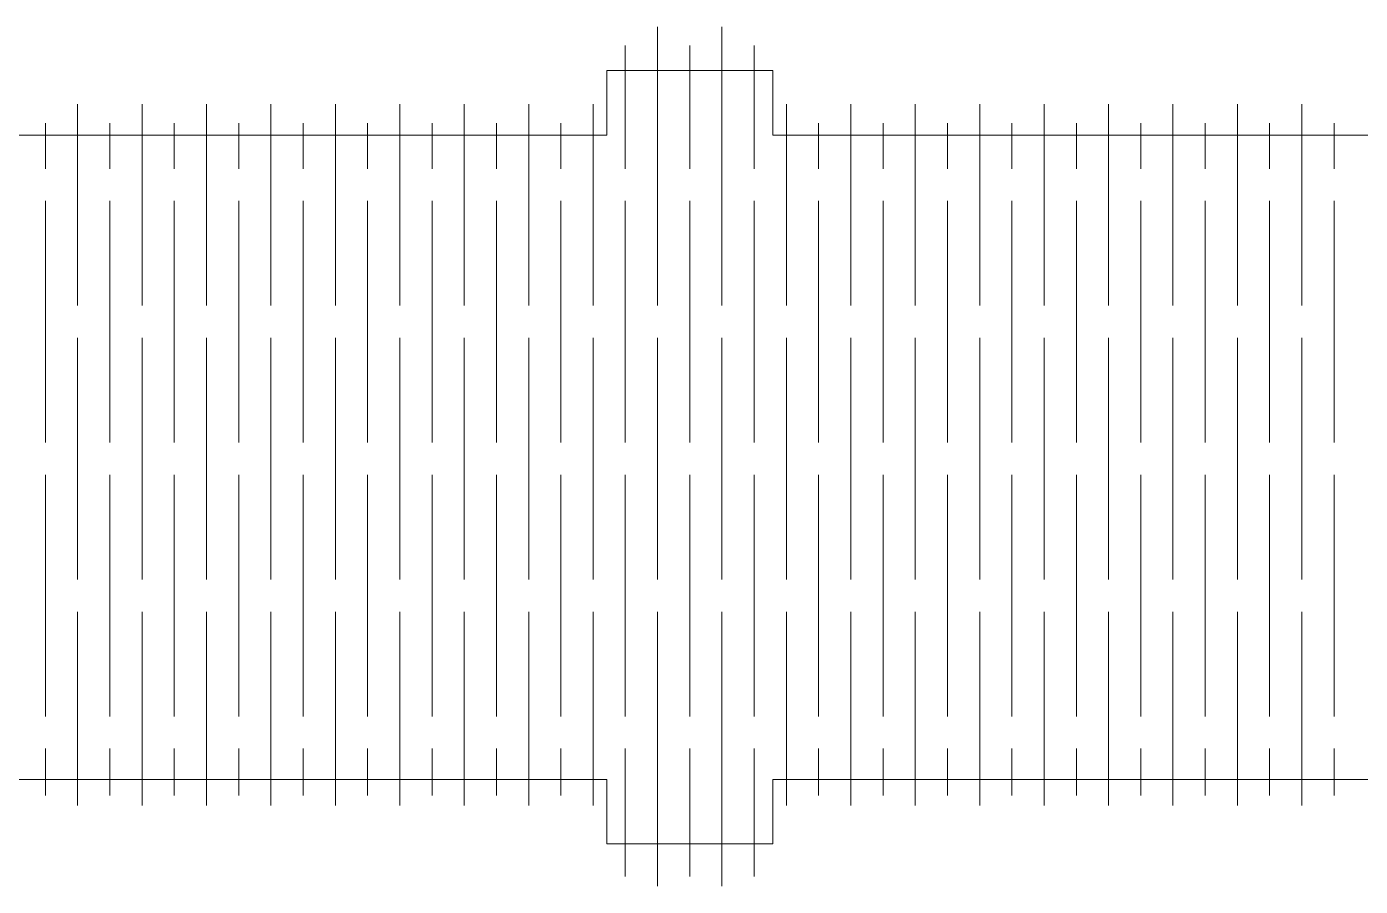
# Model space of a CAD drawing. Header units: centimetres. Extents: x -21 to 17.8, y -9.4 to 14.5.
# Drawn here: x -7.89 to 0.39, y -9.45 to -4.11 of the extents above; entities that cross this region are included whole.
import ezdxf

# ---------------------------------------------------------------- set-up
doc = ezdxf.new("R2010")
doc.units = ezdxf.units.CM
doc.header["$MEASUREMENT"] = 0
doc.layers.add('layer 1', color=7, linetype='Continuous')

msp = doc.modelspace()

# ---------------------------------------------------------------- linework, layer by layer
at = {"layer": 'layer 1', "color": 242, "lineweight": 9}
for points in [[(-3.97514, -5.84023), (-3.97514, -5.84023), (-3.97514, -4.10868), (-3.97514, -4.10868)], [(-3.57514, -5.84023), (-3.57514, -5.84023), (-3.57514, -4.10868), (-3.57514, -4.10868)], [(-4.17514, -4.99023), (-4.17514, -4.99023), (-4.17514, -4.2264), (-4.17514, -4.2264)], [(-3.77514, -4.99023), (-3.77514, -4.99023), (-3.77514, -4.2264), (-3.77514, -4.2264)], [(-3.37514, -4.99023), (-3.37514, -4.99023), (-3.37514, -4.2264), (-3.37514, -4.2264)], [(-7.57514, -5.84023), (-7.57514, -5.84023), (-7.57514, -4.59023), (-7.57514, -4.59023)], [(-7.17514, -5.84023), (-7.17514, -5.84023), (-7.17514, -4.59023), (-7.17514, -4.59023)], [(-6.77514, -5.84023), (-6.77514, -5.84023), (-6.77514, -4.59023), (-6.77514, -4.59023)], [(-6.37514, -5.84023), (-6.37514, -5.84023), (-6.37514, -4.59023), (-6.37514, -4.59023)], [(-5.97514, -5.84023), (-5.97514, -5.84023), (-5.97514, -4.59023), (-5.97514, -4.59023)], [(-5.57514, -5.84023), (-5.57514, -5.84023), (-5.57514, -4.59023), (-5.57514, -4.59023)], [(-5.17514, -5.84023), (-5.17514, -5.84023), (-5.17514, -4.59023), (-5.17514, -4.59023)], [(-4.77514, -5.84023), (-4.77514, -5.84023), (-4.77514, -4.59023), (-4.77514, -4.59023)], [(-4.37514, -5.84023), (-4.37514, -5.84023), (-4.37514, -4.59023), (-4.37514, -4.59023)], [(-3.17514, -5.84023), (-3.17514, -5.84023), (-3.17514, -4.59023), (-3.17514, -4.59023)], [(-2.77514, -5.84023), (-2.77514, -5.84023), (-2.77514, -4.59023), (-2.77514, -4.59023)], [(-2.37514, -5.84023), (-2.37514, -5.84023), (-2.37514, -4.59023), (-2.37514, -4.59023)], [(-1.97514, -5.84023), (-1.97514, -5.84023), (-1.97514, -4.59023), (-1.97514, -4.59023)], [(-1.57514, -5.84023), (-1.57514, -5.84023), (-1.57514, -4.59023), (-1.57514, -4.59023)], [(-1.17514, -5.84023), (-1.17514, -5.84023), (-1.17514, -4.59023), (-1.17514, -4.59023)], [(-0.77514, -5.84023), (-0.77514, -5.84023), (-0.77514, -4.59023), (-0.77514, -4.59023)], [(-0.37514, -5.84023), (-0.37514, -5.84023), (-0.37514, -4.59023), (-0.37514, -4.59023)], [(0.02486, -5.84023), (0.02486, -5.84023), (0.02486, -4.59023), (0.02486, -4.59023)], [(-7.77514, -4.99023), (-7.77514, -4.99023), (-7.77514, -4.70795), (-7.77514, -4.70795)], [(-7.37514, -4.99023), (-7.37514, -4.99023), (-7.37514, -4.70795), (-7.37514, -4.70795)], [(-6.97514, -4.99023), (-6.97514, -4.99023), (-6.97514, -4.70795), (-6.97514, -4.70795)], [(-6.57514, -4.99023), (-6.57514, -4.99023), (-6.57514, -4.70795), (-6.57514, -4.70795)], [(-6.17514, -4.99023), (-6.17514, -4.99023), (-6.17514, -4.70795), (-6.17514, -4.70795)], [(-5.77514, -4.99023), (-5.77514, -4.99023), (-5.77514, -4.70795), (-5.77514, -4.70795)], [(-5.37514, -4.99023), (-5.37514, -4.99023), (-5.37514, -4.70795), (-5.37514, -4.70795)], [(-4.97514, -4.99023), (-4.97514, -4.99023), (-4.97514, -4.70795), (-4.97514, -4.70795)], [(-4.57514, -4.99023), (-4.57514, -4.99023), (-4.57514, -4.70795), (-4.57514, -4.70795)], [(-2.97514, -4.99023), (-2.97514, -4.99023), (-2.97514, -4.70795), (-2.97514, -4.70795)], [(-2.57514, -4.99023), (-2.57514, -4.99023), (-2.57514, -4.70795), (-2.57514, -4.70795)], [(-2.17514, -4.99023), (-2.17514, -4.99023), (-2.17514, -4.70795), (-2.17514, -4.70795)], [(-1.77514, -4.99023), (-1.77514, -4.99023), (-1.77514, -4.70795), (-1.77514, -4.70795)], [(-1.37514, -4.99023), (-1.37514, -4.99023), (-1.37514, -4.70795), (-1.37514, -4.70795)], [(-0.97514, -4.99023), (-0.97514, -4.99023), (-0.97514, -4.70795), (-0.97514, -4.70795)], [(-0.57514, -4.99023), (-0.57514, -4.99023), (-0.57514, -4.70795), (-0.57514, -4.70795)], [(-0.17514, -4.99023), (-0.17514, -4.99023), (-0.17514, -4.70795), (-0.17514, -4.70795)], [(0.22486, -4.99023), (0.22486, -4.99023), (0.22486, -4.70795), (0.22486, -4.70795)], [(-7.77514, -6.69023), (-7.77514, -6.69023), (-7.77514, -5.19023), (-7.77514, -5.19023)], [(-7.37514, -6.69023), (-7.37514, -6.69023), (-7.37514, -5.19023), (-7.37514, -5.19023)], [(-6.97514, -6.69023), (-6.97514, -6.69023), (-6.97514, -5.19023), (-6.97514, -5.19023)], [(-6.57514, -6.69023), (-6.57514, -6.69023), (-6.57514, -5.19023), (-6.57514, -5.19023)], [(-6.17514, -6.69023), (-6.17514, -6.69023), (-6.17514, -5.19023), (-6.17514, -5.19023)], [(-5.77514, -6.69023), (-5.77514, -6.69023), (-5.77514, -5.19023), (-5.77514, -5.19023)], [(-5.37514, -6.69023), (-5.37514, -6.69023), (-5.37514, -5.19023), (-5.37514, -5.19023)], [(-4.97514, -6.69023), (-4.97514, -6.69023), (-4.97514, -5.19023), (-4.97514, -5.19023)], [(-4.57514, -6.69023), (-4.57514, -6.69023), (-4.57514, -5.19023), (-4.57514, -5.19023)], [(-4.17514, -6.69023), (-4.17514, -6.69023), (-4.17514, -5.19023), (-4.17514, -5.19023)], [(-3.77514, -6.69023), (-3.77514, -6.69023), (-3.77514, -5.19023), (-3.77514, -5.19023)], [(-3.37514, -6.69023), (-3.37514, -6.69023), (-3.37514, -5.19023), (-3.37514, -5.19023)], [(-2.97514, -6.69023), (-2.97514, -6.69023), (-2.97514, -5.19023), (-2.97514, -5.19023)], [(-2.57514, -6.69023), (-2.57514, -6.69023), (-2.57514, -5.19023), (-2.57514, -5.19023)], [(-2.17514, -6.69023), (-2.17514, -6.69023), (-2.17514, -5.19023), (-2.17514, -5.19023)], [(-1.77514, -6.69023), (-1.77514, -6.69023), (-1.77514, -5.19023), (-1.77514, -5.19023)], [(-1.37514, -6.69023), (-1.37514, -6.69023), (-1.37514, -5.19023), (-1.37514, -5.19023)], [(-0.97514, -6.69023), (-0.97514, -6.69023), (-0.97514, -5.19023), (-0.97514, -5.19023)], [(-0.57514, -6.69023), (-0.57514, -6.69023), (-0.57514, -5.19023), (-0.57514, -5.19023)], [(-0.17514, -6.69023), (-0.17514, -6.69023), (-0.17514, -5.19023), (-0.17514, -5.19023)], [(0.22486, -6.69023), (0.22486, -6.69023), (0.22486, -5.19023), (0.22486, -5.19023)], [(-7.57514, -7.54023), (-7.57514, -7.54023), (-7.57514, -6.04023), (-7.57514, -6.04023)], [(-7.17514, -7.54023), (-7.17514, -7.54023), (-7.17514, -6.04023), (-7.17514, -6.04023)], [(-6.77514, -7.54023), (-6.77514, -7.54023), (-6.77514, -6.04023), (-6.77514, -6.04023)], [(-6.37514, -7.54023), (-6.37514, -7.54023), (-6.37514, -6.04023), (-6.37514, -6.04023)], [(-5.97514, -7.54023), (-5.97514, -7.54023), (-5.97514, -6.04023), (-5.97514, -6.04023)], [(-5.57514, -7.54023), (-5.57514, -7.54023), (-5.57514, -6.04023), (-5.57514, -6.04023)], [(-5.17514, -7.54023), (-5.17514, -7.54023), (-5.17514, -6.04023), (-5.17514, -6.04023)], [(-4.77514, -7.54023), (-4.77514, -7.54023), (-4.77514, -6.04023), (-4.77514, -6.04023)], [(-4.37514, -7.54023), (-4.37514, -7.54023), (-4.37514, -6.04023), (-4.37514, -6.04023)], [(-3.97514, -7.54023), (-3.97514, -7.54023), (-3.97514, -6.04023), (-3.97514, -6.04023)], [(-3.57514, -7.54023), (-3.57514, -7.54023), (-3.57514, -6.04023), (-3.57514, -6.04023)], [(-3.17514, -7.54023), (-3.17514, -7.54023), (-3.17514, -6.04023), (-3.17514, -6.04023)], [(-2.77514, -7.54023), (-2.77514, -7.54023), (-2.77514, -6.04023), (-2.77514, -6.04023)], [(-2.37514, -7.54023), (-2.37514, -7.54023), (-2.37514, -6.04023), (-2.37514, -6.04023)], [(-1.97514, -7.54023), (-1.97514, -7.54023), (-1.97514, -6.04023), (-1.97514, -6.04023)], [(-1.57514, -7.54023), (-1.57514, -7.54023), (-1.57514, -6.04023), (-1.57514, -6.04023)], [(-1.17514, -7.54023), (-1.17514, -7.54023), (-1.17514, -6.04023), (-1.17514, -6.04023)], [(-0.77514, -7.54023), (-0.77514, -7.54023), (-0.77514, -6.04023), (-0.77514, -6.04023)], [(-0.37514, -7.54023), (-0.37514, -7.54023), (-0.37514, -6.04023), (-0.37514, -6.04023)], [(0.02486, -7.54023), (0.02486, -7.54023), (0.02486, -6.04023), (0.02486, -6.04023)], [(-7.77514, -8.39023), (-7.77514, -8.39023), (-7.77514, -6.89023), (-7.77514, -6.89023)], [(-7.37514, -8.39023), (-7.37514, -8.39023), (-7.37514, -6.89023), (-7.37514, -6.89023)], [(-6.97514, -8.39023), (-6.97514, -8.39023), (-6.97514, -6.89023), (-6.97514, -6.89023)], [(-6.57514, -8.39023), (-6.57514, -8.39023), (-6.57514, -6.89023), (-6.57514, -6.89023)], [(-6.17514, -8.39023), (-6.17514, -8.39023), (-6.17514, -6.89023), (-6.17514, -6.89023)], [(-5.77514, -8.39023), (-5.77514, -8.39023), (-5.77514, -6.89023), (-5.77514, -6.89023)], [(-5.37514, -8.39023), (-5.37514, -8.39023), (-5.37514, -6.89023), (-5.37514, -6.89023)], [(-4.97514, -8.39023), (-4.97514, -8.39023), (-4.97514, -6.89023), (-4.97514, -6.89023)], [(-4.57514, -8.39023), (-4.57514, -8.39023), (-4.57514, -6.89023), (-4.57514, -6.89023)], [(-4.17514, -8.39023), (-4.17514, -8.39023), (-4.17514, -6.89023), (-4.17514, -6.89023)], [(-3.77514, -8.39023), (-3.77514, -8.39023), (-3.77514, -6.89023), (-3.77514, -6.89023)], [(-3.37514, -8.39023), (-3.37514, -8.39023), (-3.37514, -6.89023), (-3.37514, -6.89023)], [(-2.97514, -8.39023), (-2.97514, -8.39023), (-2.97514, -6.89023), (-2.97514, -6.89023)], [(-2.57514, -8.39023), (-2.57514, -8.39023), (-2.57514, -6.89023), (-2.57514, -6.89023)], [(-2.17514, -8.39023), (-2.17514, -8.39023), (-2.17514, -6.89023), (-2.17514, -6.89023)], [(-1.77514, -8.39023), (-1.77514, -8.39023), (-1.77514, -6.89023), (-1.77514, -6.89023)], [(-1.37514, -8.39023), (-1.37514, -8.39023), (-1.37514, -6.89023), (-1.37514, -6.89023)], [(-0.97514, -8.39023), (-0.97514, -8.39023), (-0.97514, -6.89023), (-0.97514, -6.89023)], [(-0.57514, -8.39023), (-0.57514, -8.39023), (-0.57514, -6.89023), (-0.57514, -6.89023)], [(-0.17514, -8.39023), (-0.17514, -8.39023), (-0.17514, -6.89023), (-0.17514, -6.89023)], [(0.22486, -8.39023), (0.22486, -8.39023), (0.22486, -6.89023), (0.22486, -6.89023)], [(-7.57514, -8.94249), (-7.57514, -8.94249), (-7.57514, -7.74023), (-7.57514, -7.74023)], [(-7.17514, -8.94249), (-7.17514, -8.94249), (-7.17514, -7.74023), (-7.17514, -7.74023)], [(-6.77514, -8.94249), (-6.77514, -8.94249), (-6.77514, -7.74023), (-6.77514, -7.74023)], [(-6.37514, -8.94249), (-6.37514, -8.94249), (-6.37514, -7.74023), (-6.37514, -7.74023)], [(-5.97514, -8.94249), (-5.97514, -8.94249), (-5.97514, -7.74023), (-5.97514, -7.74023)], [(-5.57514, -8.94249), (-5.57514, -8.94249), (-5.57514, -7.74023), (-5.57514, -7.74023)], [(-5.17514, -8.94249), (-5.17514, -8.94249), (-5.17514, -7.74023), (-5.17514, -7.74023)], [(-4.77514, -8.94249), (-4.77514, -8.94249), (-4.77514, -7.74023), (-4.77514, -7.74023)], [(-4.37514, -8.94249), (-4.37514, -8.94249), (-4.37514, -7.74023), (-4.37514, -7.74023)], [(-3.97514, -9.4452), (-3.97514, -9.4452), (-3.97514, -7.74023), (-3.97514, -7.74023)], [(-3.57514, -9.4452), (-3.57514, -9.4452), (-3.57514, -7.74023), (-3.57514, -7.74023)], [(-3.17514, -8.94249), (-3.17514, -8.94249), (-3.17514, -7.74023), (-3.17514, -7.74023)], [(-2.77514, -8.94249), (-2.77514, -8.94249), (-2.77514, -7.74023), (-2.77514, -7.74023)], [(-2.37514, -8.94249), (-2.37514, -8.94249), (-2.37514, -7.74023), (-2.37514, -7.74023)], [(-1.97514, -8.94249), (-1.97514, -8.94249), (-1.97514, -7.74023), (-1.97514, -7.74023)], [(-1.57514, -8.94249), (-1.57514, -8.94249), (-1.57514, -7.74023), (-1.57514, -7.74023)], [(-1.17514, -8.94249), (-1.17514, -8.94249), (-1.17514, -7.74023), (-1.17514, -7.74023)], [(-0.77514, -8.94249), (-0.77514, -8.94249), (-0.77514, -7.74023), (-0.77514, -7.74023)], [(-0.37514, -8.94249), (-0.37514, -8.94249), (-0.37514, -7.74023), (-0.37514, -7.74023)], [(0.02486, -8.94249), (0.02486, -8.94249), (0.02486, -7.74023), (0.02486, -7.74023)], [(-7.77514, -8.88174), (-7.77514, -8.88174), (-7.77514, -8.59023), (-7.77514, -8.59023)], [(-7.37514, -8.88174), (-7.37514, -8.88174), (-7.37514, -8.59023), (-7.37514, -8.59023)], [(-6.97514, -8.88174), (-6.97514, -8.88174), (-6.97514, -8.59023), (-6.97514, -8.59023)], [(-6.57514, -8.88174), (-6.57514, -8.88174), (-6.57514, -8.59023), (-6.57514, -8.59023)], [(-6.17514, -8.88174), (-6.17514, -8.88174), (-6.17514, -8.59023), (-6.17514, -8.59023)], [(-5.77514, -8.88174), (-5.77514, -8.88174), (-5.77514, -8.59023), (-5.77514, -8.59023)], [(-5.37514, -8.88174), (-5.37514, -8.88174), (-5.37514, -8.59023), (-5.37514, -8.59023)], [(-4.97514, -8.88174), (-4.97514, -8.88174), (-4.97514, -8.59023), (-4.97514, -8.59023)], [(-4.57514, -8.88174), (-4.57514, -8.88174), (-4.57514, -8.59023), (-4.57514, -8.59023)], [(-4.17514, -9.38445), (-4.17514, -9.38445), (-4.17514, -8.59023), (-4.17514, -8.59023)], [(-3.77514, -9.38445), (-3.77514, -9.38445), (-3.77514, -8.59023), (-3.77514, -8.59023)], [(-3.37514, -9.38445), (-3.37514, -9.38445), (-3.37514, -8.59023), (-3.37514, -8.59023)], [(-2.97514, -8.88174), (-2.97514, -8.88174), (-2.97514, -8.59023), (-2.97514, -8.59023)], [(-2.57514, -8.88174), (-2.57514, -8.88174), (-2.57514, -8.59023), (-2.57514, -8.59023)], [(-2.17514, -8.88174), (-2.17514, -8.88174), (-2.17514, -8.59023), (-2.17514, -8.59023)], [(-1.77514, -8.88174), (-1.77514, -8.88174), (-1.77514, -8.59023), (-1.77514, -8.59023)], [(-1.37514, -8.88174), (-1.37514, -8.88174), (-1.37514, -8.59023), (-1.37514, -8.59023)], [(-0.97514, -8.88174), (-0.97514, -8.88174), (-0.97514, -8.59023), (-0.97514, -8.59023)], [(-0.57514, -8.88174), (-0.57514, -8.88174), (-0.57514, -8.59023), (-0.57514, -8.59023)], [(-0.17514, -8.88174), (-0.17514, -8.88174), (-0.17514, -8.59023), (-0.17514, -8.59023)], [(0.22486, -8.88174), (0.22486, -8.88174), (0.22486, -8.59023), (0.22486, -8.59023)]]:
    msp.add_open_spline(points, degree=3, dxfattribs=at)
at = {"layer": 'layer 1', "color": 250, "lineweight": 9}
msp.add_open_spline([(-19.99554, -8.78137), (-19.99554, -8.78137), (-19.99554, -9.18137), (-19.99554, -9.18137), (-19.99554, -9.18137), (-19.99554, -9.18137), (-21.02554, -9.18137), (-21.02554, -9.18137), (-21.02554, -9.18137), (-21.02554, -9.18137), (-21.02554, -8.78137), (-21.02554, -8.78137), (-21.02554, -8.78137), (-21.02554, -8.78137), (-21.02554, -4.78137), (-21.02554, -4.78137), (-21.02554, -4.78137), (-21.02554, -4.78137), (-21.02554, -4.38137), (-21.02554, -4.38137), (-21.02554, -4.38137), (-21.02554, -4.38137), (-19.99554, -4.38137), (-19.99554, -4.38137), (-19.99554, -4.38137), (-19.99554, -4.38137), (-19.99554, -4.78137), (-19.99554, -4.78137), (-19.99554, -4.78137), (-19.99554, -4.78137), (-15.41524, -4.78137), (-15.41524, -4.78137), (-15.41524, -4.78137), (-15.41524, -4.78137), (-15.41524, -4.38137), (-15.41524, -4.38137), (-15.41524, -4.38137), (-15.41524, -4.38137), (-14.38574, -4.38137), (-14.38574, -4.38137), (-14.38574, -4.38137), (-14.38574, -4.38137), (-14.38574, -4.78137), (-14.38574, -4.78137), (-14.38574, -4.78137), (-14.38574, -4.78137), (-4.28989, -4.78137), (-4.28989, -4.78137), (-4.28989, -4.78137), (-4.28989, -4.78137), (-4.28989, -4.38137), (-4.28989, -4.38137), (-4.28989, -4.38137), (-4.28989, -4.38137), (-3.26039, -4.38137), (-3.26039, -4.38137), (-3.26039, -4.38137), (-3.26039, -4.38137), (-3.26039, -4.78137), (-3.26039, -4.78137), (-3.26039, -4.78137), (-3.26039, -4.78137), (6.83546, -4.78137), (6.83546, -4.78137), (6.83546, -4.78137), (6.83546, -4.78137), (6.83546, -4.38137), (6.83546, -4.38137), (6.83546, -4.38137), (6.83546, -4.38137), (7.86496, -4.38137), (7.86496, -4.38137), (7.86496, -4.38137), (7.86496, -4.38137), (7.86496, -4.78137), (7.86496, -4.78137), (7.86496, -4.78137), (7.86496, -4.78137), (12.44526, -4.78137), (12.44526, -4.78137), (12.44526, -4.78137), (12.44526, -4.78137), (12.44526, -4.38137), (12.44526, -4.38137), (12.44526, -4.38137), (12.44526, -4.38137), (13.47526, -4.38137), (13.47526, -4.38137), (13.47526, -4.38137), (13.47526, -4.38137), (13.47526, -4.78137), (13.47526, -4.78137), (13.47526, -4.78137), (13.47526, -4.78137), (13.47526, -8.78137), (13.47526, -8.78137), (13.47526, -8.78137), (13.47526, -8.78137), (13.47526, -9.18137), (13.47526, -9.18137), (13.47526, -9.18137), (13.47526, -9.18137), (12.44526, -9.18137), (12.44526, -9.18137), (12.44526, -9.18137), (12.44526, -9.18137), (12.44526, -8.78137), (12.44526, -8.78137), (12.44526, -8.78137), (12.44526, -8.78137), (7.86496, -8.78137), (7.86496, -8.78137), (7.86496, -8.78137), (7.86496, -8.78137), (7.86496, -9.18137), (7.86496, -9.18137), (7.86496, -9.18137), (7.86496, -9.18137), (6.83546, -9.18137), (6.83546, -9.18137), (6.83546, -9.18137), (6.83546, -9.18137), (6.83546, -8.78137), (6.83546, -8.78137), (6.83546, -8.78137), (6.83546, -8.78137), (-3.26039, -8.78137), (-3.26039, -8.78137), (-3.26039, -8.78137), (-3.26039, -8.78137), (-3.26039, -9.18137), (-3.26039, -9.18137), (-3.26039, -9.18137), (-3.26039, -9.18137), (-4.28989, -9.18137), (-4.28989, -9.18137), (-4.28989, -9.18137), (-4.28989, -9.18137), (-4.28989, -8.78137), (-4.28989, -8.78137), (-4.28989, -8.78137), (-4.28989, -8.78137), (-14.38574, -8.78137), (-14.38574, -8.78137), (-14.38574, -8.78137), (-14.38574, -8.78137), (-14.38574, -9.18137), (-14.38574, -9.18137), (-14.38574, -9.18137), (-14.38574, -9.18137), (-15.41524, -9.18137), (-15.41524, -9.18137), (-15.41524, -9.18137), (-15.41524, -9.18137), (-15.41524, -8.78137), (-15.41524, -8.78137), (-15.41524, -8.78137), (-15.41524, -8.78137), (-19.99554, -8.78137), (-19.99554, -8.78137)], degree=3, knots=[0, 0, 0, 0, 0.0243902, 0.0243902, 0.0243902, 0.0243902, 0.0487805, 0.0487805, 0.0487805, 0.0487805, 0.0731707, 0.0731707, 0.0731707, 0.0731707, 0.097561, 0.097561, 0.097561, 0.097561, 0.1219512, 0.1219512, 0.1219512, 0.1219512, 0.1463415, 0.1463415, 0.1463415, 0.1463415, 0.1707317, 0.1707317, 0.1707317, 0.1707317, 0.195122, 0.195122, 0.195122, 0.195122, 0.2195122, 0.2195122, 0.2195122, 0.2195122, 0.2439024, 0.2439024, 0.2439024, 0.2439024, 0.2682927, 0.2682927, 0.2682927, 0.2682927, 0.2926829, 0.2926829, 0.2926829, 0.2926829, 0.3170732, 0.3170732, 0.3170732, 0.3170732, 0.3414634, 0.3414634, 0.3414634, 0.3414634, 0.3658537, 0.3658537, 0.3658537, 0.3658537, 0.3902439, 0.3902439, 0.3902439, 0.3902439, 0.4146341, 0.4146341, 0.4146341, 0.4146341, 0.4390244, 0.4390244, 0.4390244, 0.4390244, 0.4634146, 0.4634146, 0.4634146, 0.4634146, 0.4878049, 0.4878049, 0.4878049, 0.4878049, 0.5121951, 0.5121951, 0.5121951, 0.5121951, 0.5365854, 0.5365854, 0.5365854, 0.5365854, 0.5609756, 0.5609756, 0.5609756, 0.5609756, 0.5853659, 0.5853659, 0.5853659, 0.5853659, 0.6097561, 0.6097561, 0.6097561, 0.6097561, 0.6341463, 0.6341463, 0.6341463, 0.6341463, 0.6585366, 0.6585366, 0.6585366, 0.6585366, 0.6829268, 0.6829268, 0.6829268, 0.6829268, 0.7073171, 0.7073171, 0.7073171, 0.7073171, 0.7317073, 0.7317073, 0.7317073, 0.7317073, 0.7560976, 0.7560976, 0.7560976, 0.7560976, 0.7804878, 0.7804878, 0.7804878, 0.7804878, 0.804878, 0.804878, 0.804878, 0.804878, 0.8292683, 0.8292683, 0.8292683, 0.8292683, 0.8536585, 0.8536585, 0.8536585, 0.8536585, 0.8780488, 0.8780488, 0.8780488, 0.8780488, 0.902439, 0.902439, 0.902439, 0.902439, 0.9268293, 0.9268293, 0.9268293, 0.9268293, 0.9512195, 0.9512195, 0.9512195, 0.9512195, 1, 1, 1, 1], dxfattribs=at)

doc.saveas('drawing.dxf')
